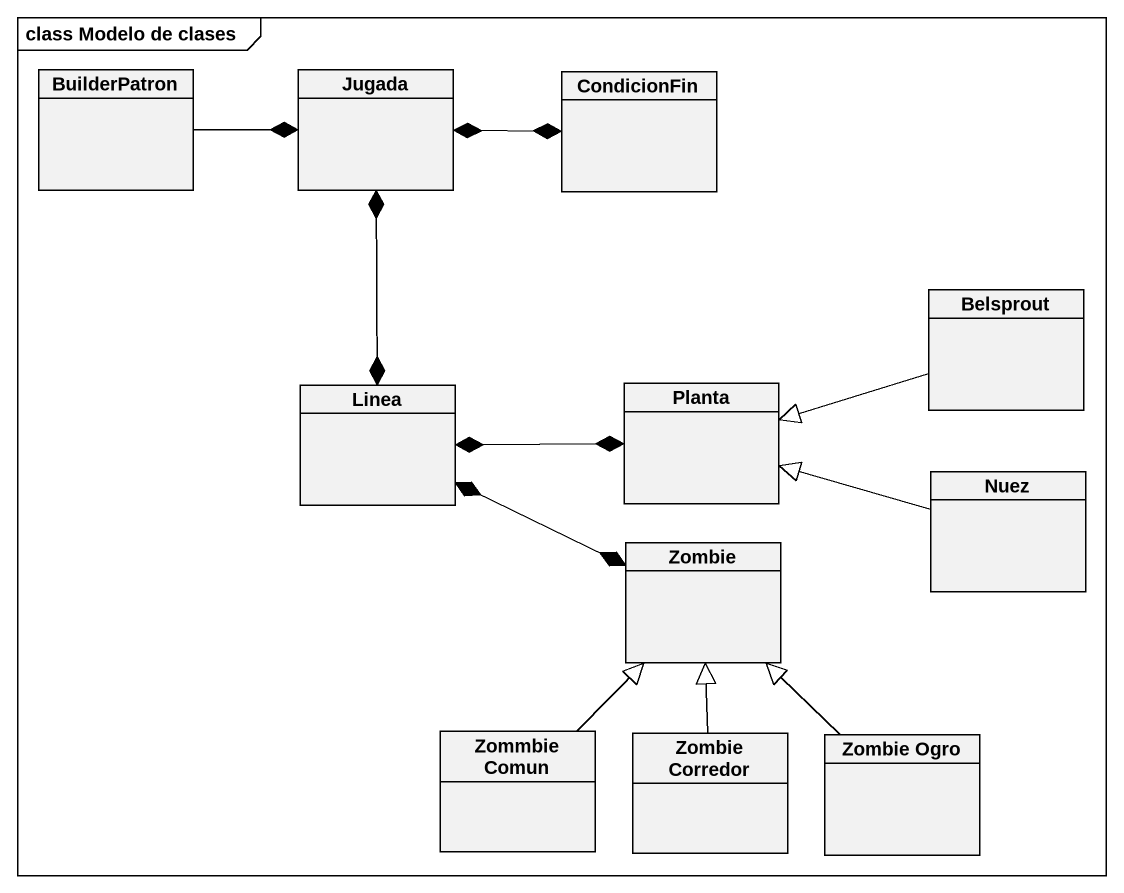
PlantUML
@startuml
mainframe class Modelo de clases
hide circle
hide empty members
class BuilderPatron
class Jugada
class CondicionFin
class Belsprout
class Linea
class Planta
class Zombie
class Nuez
class "Zommbie Comun" as Zommbie_Comun
class "Zombie Corredor" as Zombie_Corredor
class "Zombie Ogro" as Zombie_Ogro
BuilderPatron -right-* Jugada
Jugada -right-* CondicionFin
Jugada --* Linea
CondicionFin -left-* Jugada
Belsprout -left-|> Planta
Linea -up-* Jugada
Linea -right-* Planta
Linea -right-* Zombie
Planta -left-* Linea
Zombie -left-* Linea
Nuez -left-|> Planta
Zommbie_Comun -up-|> Zombie
Zombie_Corredor -up-|> Zombie
Zombie_Ogro -up-|> Zombie
@enduml
